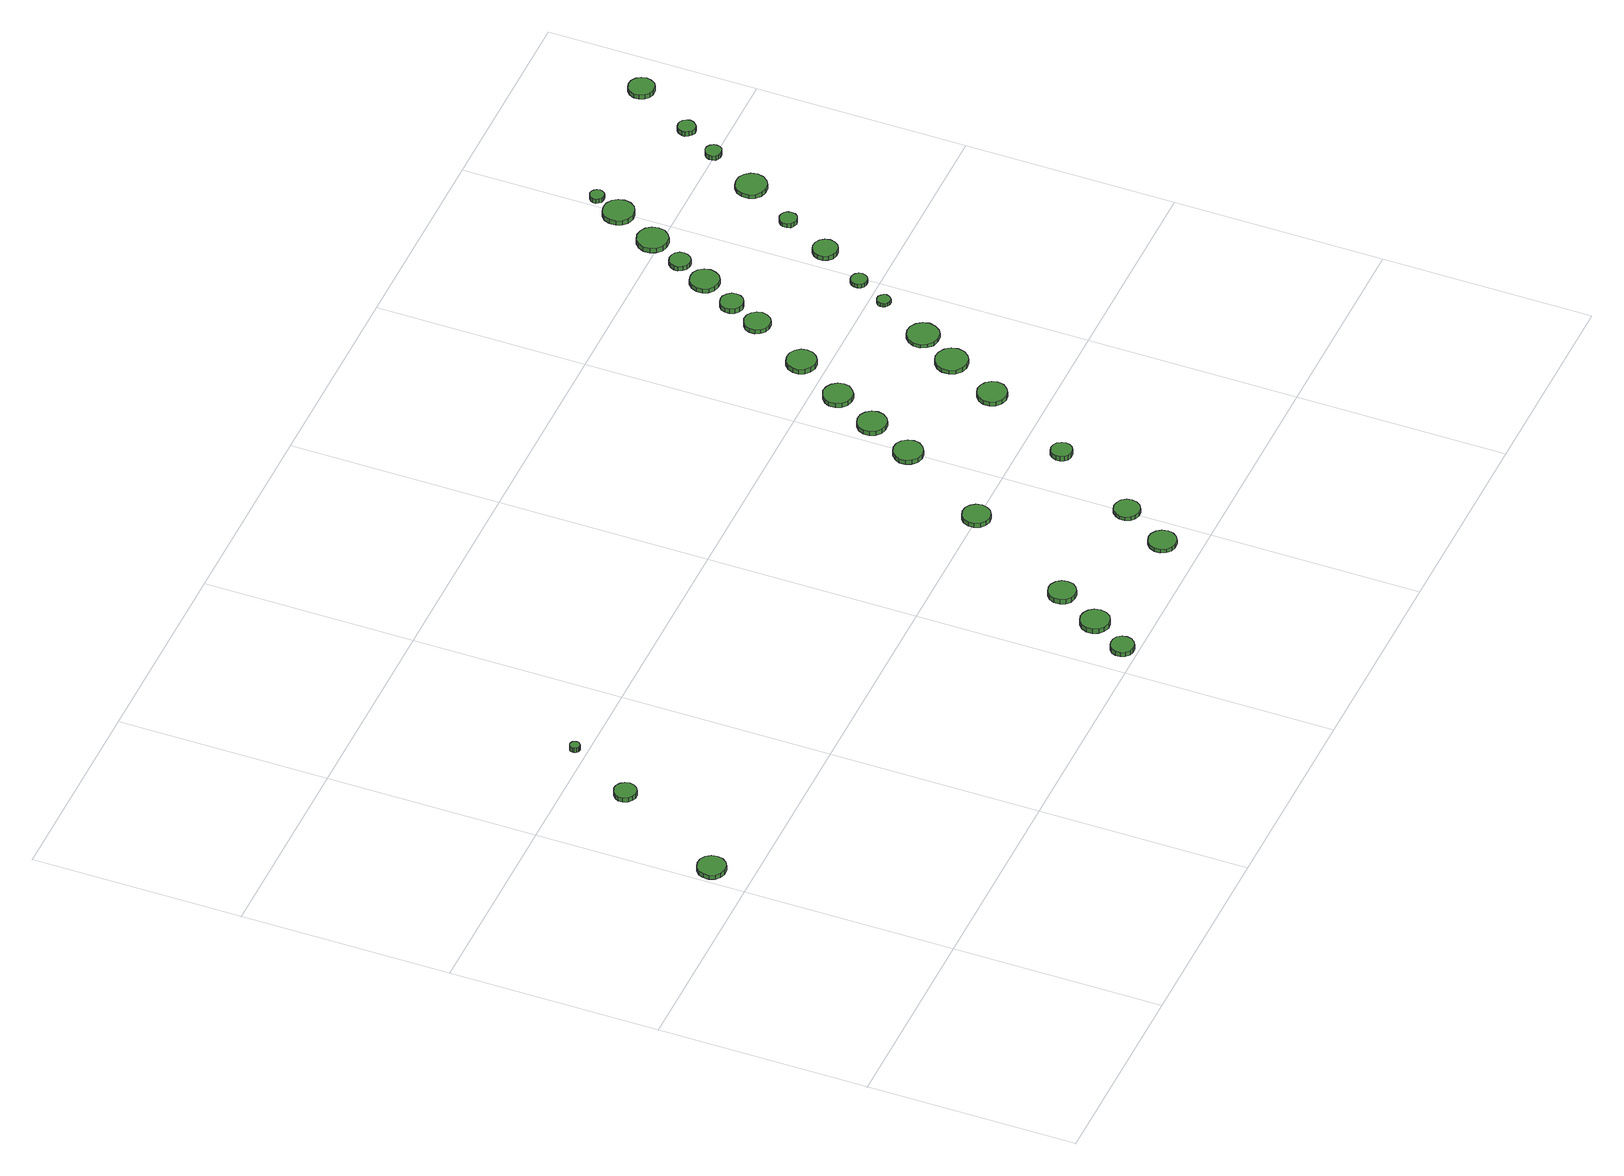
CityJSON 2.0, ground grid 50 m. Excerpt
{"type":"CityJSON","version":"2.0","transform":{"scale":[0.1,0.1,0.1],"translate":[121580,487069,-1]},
"CityObjects":{
"tree1":{"type":"SolitaryVegetationObject","attributes":{"function":"something"},"geometry":[{"type":"MultiSurface","lod":"1","boundaries":[[[0,1,2,3,4,5,6,7,8,9,10,11,12,13,14]],[[15,16,17,18,19,20,21,22,23,24,25,26,27,28,29]],[[0,29,28,1]],[[1,28,27,2]],[[2,27,26,3]],[[3,26,25,4]],[[4,25,24,5]],[[5,24,23,6]],[[6,23,22,7]],[[7,22,21,8]],[[8,21,20,9]],[[9,20,19,10]],[[10,19,18,11]],[[11,18,17,12]],[[12,17,16,13]],[[13,16,15,14]],[[14,15,29,0]]]}]},
"tree2":{"type":"SolitaryVegetationObject","attributes":{"function":"something"},"geometry":[{"type":"MultiSurface","lod":"1","boundaries":[[[30,31,32,33,34,35,36,37,38,39,40,41,42,43,44]],[[45,46,47,48,49,50,51,52,53,54,55,56,57,58,59]],[[30,59,58,31]],[[31,58,57,32]],[[32,57,56,33]],[[33,56,55,34]],[[34,55,54,35]],[[35,54,53,36]],[[36,53,52,37]],[[37,52,51,38]],[[38,51,50,39]],[[39,50,49,40]],[[40,49,48,41]],[[41,48,47,42]],[[42,47,46,43]],[[43,46,45,44]],[[44,45,59,30]]]}]},
"tree3":{"type":"SolitaryVegetationObject","attributes":{"function":"something"},"geometry":[{"type":"MultiSurface","lod":"1","boundaries":[[[60,61,62,63,64,65,66,67,68,69,70,71,72,73,74]],[[75,76,77,78,79,80,81,82,83,84,85,86,87,88,89]],[[60,89,88,61]],[[61,88,87,62]],[[62,87,86,63]],[[63,86,85,64]],[[64,85,84,65]],[[65,84,83,66]],[[66,83,82,67]],[[67,82,81,68]],[[68,81,80,69]],[[69,80,79,70]],[[70,79,78,71]],[[71,78,77,72]],[[72,77,76,73]],[[73,76,75,74]],[[74,75,89,60]]]}]},
"tree4":{"type":"SolitaryVegetationObject","attributes":{"function":"something"},"geometry":[{"type":"MultiSurface","lod":"1","boundaries":[[[90,91,92,93,94,95,96,97,98,99,100,101,102,103,104]],[[105,106,107,108,109,110,111,112,113,114,115,116,117,118,119]],[[90,119,118,91]],[[91,118,117,92]],[[92,117,116,93]],[[93,116,115,94]],[[94,115,114,95]],[[95,114,113,96]],[[96,113,112,97]],[[97,112,111,98]],[[98,111,110,99]],[[99,110,109,100]],[[100,109,108,101]],[[101,108,107,102]],[[102,107,106,103]],[[103,106,105,104]],[[104,105,119,90]]]}]},
"tree5":{"type":"SolitaryVegetationObject","attributes":{"function":"something"},"geometry":[{"type":"MultiSurface","lod":"1","boundaries":[[[120,121,122,123,124,125,126,127,128,129,130,131,132,133,134]],[[135,136,137,138,139,140,141,142,143,144,145,146,147,148,149]],[[120,149,148,121]],[[121,148,147,122]],[[122,147,146,123]],[[123,146,145,124]],[[124,145,144,125]],[[125,144,143,126]],[[126,143,142,127]],[[127,142,141,128]],[[128,141,140,129]],[[129,140,139,130]],[[130,139,138,131]],[[131,138,137,132]],[[132,137,136,133]],[[133,136,135,134]],[[134,135,149,120]]]}]},
"tree6":{"type":"SolitaryVegetationObject","attributes":{"function":"something"},"geometry":[{"type":"MultiSurface","lod":"1","boundaries":[[[150,151,152,153,154,155,156,157,158,159,160,161,162,163,164]],[[165,166,167,168,169,170,171,172,173,174,175,176,177,178,179]],[[150,179,178,151]],[[151,178,177,152]],[[152,177,176,153]],[[153,176,175,154]],[[154,175,174,155]],[[155,174,173,156]],[[156,173,172,157]],[[157,172,171,158]],[[158,171,170,159]],[[159,170,169,160]],[[160,169,168,161]],[[161,168,167,162]],[[162,167,166,163]],[[163,166,165,164]],[[164,165,179,150]]]}]},
"tree7":{"type":"SolitaryVegetationObject","attributes":{"function":"something"},"geometry":[{"type":"MultiSurface","lod":"1","boundaries":[[[180,181,182,183,184,185,186,187,188,189,190,191,192,193,194]],[[195,196,197,198,199,200,201,202,203,204,205,206,207,208,209]],[[180,209,208,181]],[[181,208,207,182]],[[182,207,206,183]],[[183,206,205,184]],[[184,205,204,185]],[[185,204,203,186]],[[186,203,202,187]],[[187,202,201,188]],[[188,201,200,189]],[[189,200,199,190]],[[190,199,198,191]],[[191,198,197,192]],[[192,197,196,193]],[[193,196,195,194]],[[194,195,209,180]]]}]},
"tree8":{"type":"SolitaryVegetationObject","attributes":{"function":"something"},"geometry":[{"type":"MultiSurface","lod":"1","boundaries":[[[210,211,212,213,214,215,216,217,218,219,220,221,222,223,224]],[[225,226,227,228,229,230,231,232,233,234,235,236,237,238,239]],[[210,239,238,211]],[[211,238,237,212]],[[212,237,236,213]],[[213,236,235,214]],[[214,235,234,215]],[[215,234,233,216]],[[216,233,232,217]],[[217,232,231,218]],[[218,231,230,219]],[[219,230,229,220]],[[220,229,228,221]],[[221,228,227,222]],[[222,227,226,223]],[[223,226,225,224]],[[224,225,239,210]]]}]},
"tree9":{"type":"SolitaryVegetationObject","attributes":{"function":"something"},"geometry":[{"type":"MultiSurface","lod":"1","boundaries":[[[240,241,242,243,244,245,246,247,248,249,250,251,252,253,254]],[[255,256,257,258,259,260,261,262,263,264,265,266,267,268,269]],[[240,269,268,241]],[[241,268,267,242]],[[242,267,266,243]],[[243,266,265,244]],[[244,265,264,245]],[[245,264,263,246]],[[246,263,262,247]],[[247,262,261,248]],[[248,261,260,249]],[[249,260,259,250]],[[250,259,258,251]],[[251,258,257,252]],[[252,257,256,253]],[[253,256,255,254]],[[254,255,269,240]]]}]},
"tree10":{"type":"SolitaryVegetationObject","attributes":{"function":"something"},"geometry":[{"type":"MultiSurface","lod":"1","boundaries":[[[270,271,272,273,274,275,276,277,278,279,280,281,282,283,284]],[[285,286,287,288,289,290,291,292,293,294,295,296,297,298,299]],[[270,299,298,271]],[[271,298,297,272]],[[272,297,296,273]],[[273,296,295,274]],[[274,295,294,275]],[[275,294,293,276]],[[276,293,292,277]],[[277,292,291,278]],[[278,291,290,279]],[[279,290,289,280]],[[280,289,288,281]],[[281,288,287,282]],[[282,287,286,283]],[[283,286,285,284]],[[284,285,299,270]]]}]},
"tree11":{"type":"SolitaryVegetationObject","attributes":{"function":"something"},"geometry":[{"type":"MultiSurface","lod":"1","boundaries":[[[300,301,302,303,304,305,306,307,308,309,310,311,312,313,314]],[[315,316,317,318,319,320,321,322,323,324,325,326,327,328,329]],[[300,329,328,301]],[[301,328,327,302]],[[302,327,326,303]],[[303,326,325,304]],[[304,325,324,305]],[[305,324,323,306]],[[306,323,322,307]],[[307,322,321,308]],[[308,321,320,309]],[[309,320,319,310]],[[310,319,318,311]],[[311,318,317,312]],[[312,317,316,313]],[[313,316,315,314]],[[314,315,329,300]]]}]},
"tree12":{"type":"SolitaryVegetationObject","attributes":{"function":"something"},"geometry":[{"type":"MultiSurface","lod":"1","boundaries":[[[330,331,332,333,334,335,336,337,338,339,340,341,342,343,344]],[[345,346,347,348,349,350,351,352,353,354,355,356,357,358,359]],[[330,359,358,331]],[[331,358,357,332]],[[332,357,356,333]],[[333,356,355,334]],[[334,355,354,335]],[[335,354,353,336]],[[336,353,352,337]],[[337,352,351,338]],[[338,351,350,339]],[[339,350,349,340]],[[340,349,348,341]],[[341,348,347,342]],[[342,347,346,343]],[[343,346,345,344]],[[344,345,359,330]]]}]},
"tree13":{"type":"SolitaryVegetationObject","attributes":{"function":"something"},"geometry":[{"type":"MultiSurface","lod":"1","boundaries":[[[360,361,362,363,364,365,366,367,368,369,370,371,372,373,374]],[[375,376,377,378,379,380,381,382,383,384,385,386,387,388,389]],[[360,389,388,361]],[[361,388,387,362]],[[362,387,386,363]],[[363,386,385,364]],[[364,385,384,365]],[[365,384,383,366]],[[366,383,382,367]],[[367,382,381,368]],[[368,381,380,369]],[[369,380,379,370]],[[370,379,378,371]],[[371,378,377,372]],[[372,377,376,373]],[[373,376,375,374]],[[374,375,389,360]]]}]},
"tree14":{"type":"SolitaryVegetationObject","attributes":{"function":"something"},"geometry":[{"type":"MultiSurface","lod":"1","boundaries":[[[390,391,392,393,394,395,396,397,398,399,400,401,402,403,404]],[[405,406,407,408,409,410,411,412,413,414,415,416,417,418,419]],[[390,419,418,391]],[[391,418,417,392]],[[392,417,416,393]],[[393,416,415,394]],[[394,415,414,395]],[[395,414,413,396]],[[396,413,412,397]],[[397,412,411,398]],[[398,411,410,399]],[[399,410,409,400]],[[400,409,408,401]],[[401,408,407,402]],[[402,407,406,403]],[[403,406,405,404]],[[404,405,419,390]]]}]},
"tree15":{"type":"SolitaryVegetationObject","attributes":{"function":"something"},"geometry":[{"type":"MultiSurface","lod":"1","boundaries":[[[420,421,422,423,424,425,426,427,428,429,430,431,432,433,434]],[[435,436,437,438,439,440,441,442,443,444,445,446,447,448,449]],[[420,449,448,421]],[[421,448,447,422]],[[422,447,446,423]],[[423,446,445,424]],[[424,445,444,425]],[[425,444,443,426]],[[426,443,442,427]],[[427,442,441,428]],[[428,441,440,429]],[[429,440,439,430]],[[430,439,438,431]],[[431,438,437,432]],[[432,437,436,433]],[[433,436,435,434]],[[434,435,449,420]]]}]},
"tree16":{"type":"SolitaryVegetationObject","attributes":{"function":"something"},"geometry":[{"type":"MultiSurface","lod":"1","boundaries":[[[450,451,452,453,454,455,456,457,458,459,460,461,462,463,464]],[[465,466,467,468,469,470,471,472,473,474,475,476,477,478,479]],[[450,479,478,451]],[[451,478,477,452]],[[452,477,476,453]],[[453,476,475,454]],[[454,475,474,455]],[[455,474,473,456]],[[456,473,472,457]],[[457,472,471,458]],[[458,471,470,459]],[[459,470,469,460]],[[460,469,468,461]],[[461,468,467,462]],[[462,467,466,463]],[[463,466,465,464]],[[464,465,479,450]]]}]},
"tree17":{"type":"SolitaryVegetationObject","attributes":{"function":"something"},"geometry":[{"type":"MultiSurface","lod":"1","boundaries":[[[480,481,482,483,484,485,486,487,488,489,490,491,492,493,494]],[[495,496,497,498,499,500,501,502,503,504,505,506,507,508,509]],[[480,509,508,481]],[[481,508,507,482]],[[482,507,506,483]],[[483,506,505,484]],[[484,505,504,485]],[[485,504,503,486]],[[486,503,502,487]],[[487,502,501,488]],[[488,501,500,489]],[[489,500,499,490]],[[490,499,498,491]],[[491,498,497,492]],[[492,497,496,493]],[[493,496,495,494]],[[494,495,509,480]]]}]},
"tree18":{"type":"SolitaryVegetationObject","attributes":{"function":"something"},"geometry":[{"type":"MultiSurface","lod":"1","boundaries":[[[510,511,512,513,514,515,516,517,518,519,520,521,522,523,524]],[[525,526,527,528,529,530,531,532,533,534,535,536,537,538,539]],[[510,539,538,511]],[[511,538,537,512]],[[512,537,536,513]],[[513,536,535,514]],[[514,535,534,515]],[[515,534,533,516]],[[516,533,532,517]],[[517,532,531,518]],[[518,531,530,519]],[[519,530,529,520]],[[520,529,528,521]],[[521,528,527,522]],[[522,527,526,523]],[[523,526,525,524]],[[524,525,539,510]]]}]},
"tree19":{"type":"SolitaryVegetationObject","attributes":{"function":"something"},"geometry":[{"type":"MultiSurface","lod":"1","boundaries":[[[540,541,542,543,544,545,546,547,548,549,550,551,552,553,554]],[[555,556,557,558,559,560,561,562,563,564,565,566,567,568,569]],[[540,569,568,541]],[[541,568,567,542]],[[542,567,566,543]],[[543,566,565,544]],[[544,565,564,545]],[[545,564,563,546]],[[546,563,562,547]],[[547,562,561,548]],[[548,561,560,549]],[[549,560,559,550]],[[550,559,558,551]],[[551,558,557,552]],[[552,557,556,553]],[[553,556,555,554]],[[554,555,569,540]]]}]},
"tree20":{"type":"SolitaryVegetationObject","attributes":{"function":"something"},"geometry":[{"type":"MultiSurface","lod":"1","boundaries":[[[570,571,572,573,574,575,576,577,578,579,580,581,582,583,584]],[[585,586,587,588,589,590,591,592,593,594,595,596,597,598,599]],[[570,599,598,571]],[[571,598,597,572]],[[572,597,596,573]],[[573,596,595,574]],[[574,595,594,575]],[[575,594,593,576]],[[576,593,592,577]],[[577,592,591,578]],[[578,591,590,579]],[[579,590,589,580]],[[580,589,588,581]],[[581,588,587,582]],[[582,587,586,583]],[[583,586,585,584]],[[584,585,599,570]]]}]},
"tree21":{"type":"SolitaryVegetationObject","attributes":{"function":"something"},"geometry":[{"type":"MultiSurface","lod":"1","boundaries":[[[600,601,602,603,604,605,606,607,608,609,610,611,612,613,614]],[[615,616,617,618,619,620,621,622,623,624,625,626,627,628,629]],[[600,629,628,601]],[[601,628,627,602]],[[602,627,626,603]],[[603,626,625,604]],[[604,625,624,605]],[[605,624,623,606]],[[606,623,622,607]],[[607,622,621,608]],[[608,621,620,609]],[[609,620,619,610]],[[610,619,618,611]],[[611,618,617,612]],[[612,617,616,613]],[[613,616,615,614]],[[614,615,629,600]]]}]},
"tree22":{"type":"SolitaryVegetationObject","attributes":{"function":"something"},"geometry":[{"type":"MultiSurface","lod":"1","boundaries":[[[630,631,632,633,634,635,636,637,638,639,640,641,642,643,644]],[[645,646,647,648,649,650,651,652,653,654,655,656,657,658,659]],[[630,659,658,631]],[[631,658,657,632]],[[632,657,656,633]],[[633,656,655,634]],[[634,655,654,635]],[[635,654,653,636]],[[636,653,652,637]],[[637,652,651,638]],[[638,651,650,639]],[[639,650,649,640]],[[640,649,648,641]],[[641,648,647,642]],[[642,647,646,643]],[[643,646,645,644]],[[644,645,659,630]]]}]},
"tree23":{"type":"SolitaryVegetationObject","attributes":{"function":"something"},"geometry":[{"type":"MultiSurface","lod":"1","boundaries":[[[660,661,662,663,664,665,666,667,668,669,670,671,672,673,674]],[[675,676,677,678,679,680,681,682,683,684,685,686,687,688,689]],[[660,689,688,661]],[[661,688,687,662]],[[662,687,686,663]],[[663,686,685,664]],[[664,685,684,665]],[[665,684,683,666]],[[666,683,682,667]],[[667,682,681,668]],[[668,681,680,669]],[[669,680,679,670]],[[670,679,678,671]],[[671,678,677,672]],[[672,677,676,673]],[[673,676,675,674]],[[674,675,689,660]]]}]},
"tree24":{"type":"SolitaryVegetationObject","attributes":{"function":"something"},"geometry":[{"type":"MultiSurface","lod":"1","boundaries":[[[690,691,692,693,694,695,696,697,698,699,700,701,702,703,704]],[[705,706,707,708,709,710,711,712,713,714,715,716,717,718,719]],[[690,719,718,691]],[[691,718,717,692]],[[692,717,716,693]],[[693,716,715,694]],[[694,715,714,695]],[[695,714,713,696]],[[696,713,712,697]],[[697,712,711,698]],[[698,711,710,699]],[[699,710,709,700]],[[700,709,708,701]],[[701,708,707,702]],[[702,707,706,703]],[[703,706,705,704]],[[704,705,719,690]]]}]},
"tree25":{"type":"SolitaryVegetationObject","attributes":{"function":"something"},"geometry":[{"type":"MultiSurface","lod":"1","boundaries":[[[720,721,722,723,724,725,726,727,728,729,730,731,732,733,734]],[[735,736,737,738,739,740,741,742,743,744,745,746,747,748,749]],[[720,749,748,721]],[[721,748,747,722]],[[722,747,746,723]],[[723,746,745,724]],[[724,745,744,725]],[[725,744,743,726]],[[726,743,742,727]],[[727,742,741,728]],[[728,741,740,729]],[[729,740,739,730]],[[730,739,738,731]],[[731,738,737,732]],[[732,737,736,733]],[[733,736,735,734]],[[734,735,749,720]]]}]},
"tree26":{"type":"SolitaryVegetationObject","attributes":{"function":"something"},"geometry":[{"type":"MultiSurface","lod":"1","boundaries":[[[750,751,752,753,754,755,756,757,758,759,760,761,762,763,764]],[[765,766,767,768,769,770,771,772,773,774,775,776,777,778,779]],[[750,779,778,751]],[[751,778,777,752]],[[752,777,776,753]],[[753,776,775,754]],[[754,775,774,755]],[[755,774,773,756]],[[756,773,772,757]],[[757,772,771,758]],[[758,771,770,759]],[[759,770,769,760]],[[760,769,768,761]],[[761,768,767,762]],[[762,767,766,763]],[[763,766,765,764]],[[764,765,779,750]]]}]},
"tree27":{"type":"SolitaryVegetationObject","attributes":{"function":"something"},"geometry":[{"type":"MultiSurface","lod":"1","boundaries":[[[780,781,782,783,784,785,786,787,788,789,790,791,792,793,794]],[[795,796,797,798,799,800,801,802,803,804,805,806,807,808,809]],[[780,809,808,781]],[[781,808,807,782]],[[782,807,806,783]],[[783,806,805,784]],[[784,805,804,785]],[[785,804,803,786]],[[786,803,802,787]],[[787,802,801,788]],[[788,801,800,789]],[[789,800,799,790]],[[790,799,798,791]],[[791,798,797,792]],[[792,797,796,793]],[[793,796,795,794]],[[794,795,809,780]]]}]},
"tree28":{"type":"SolitaryVegetationObject","attributes":{"function":"something"},"geometry":[{"type":"MultiSurface","lod":"1","boundaries":[[[810,811,812,813,814,815,816,817,818,819,820,821,822,823,824]],[[825,826,827,828,829,830,831,832,833,834,835,836,837,838,839]],[[810,839,838,811]],[[811,838,837,812]],[[812,837,836,813]],[[813,836,835,814]],[[814,835,834,815]],[[815,834,833,816]],[[816,833,832,817]],[[817,832,831,818]],[[818,831,830,819]],[[819,830,829,820]],[[820,829,828,821]],[[821,828,827,822]],[[822,827,826,823]],[[823,826,825,824]],[[824,825,839,810]]]}]},
"tree29":{"type":"SolitaryVegetationObject","attributes":{"function":"something"},"geometry":[{"type":"MultiSurface","lod":"1","boundaries":[[[840,841,842,843,844,845,846,847,848,849,850,851,852,853,854]],[[855,856,857,858,859,860,861,862,863,864,865,866,867,868,869]],[[840,869,868,841]],[[841,868,867,842]],[[842,867,866,843]],[[843,866,865,844]],[[844,865,864,845]],[[845,864,863,846]],[[846,863,862,847]],[[847,862,861,848]],[[848,861,860,849]],[[849,860,859,850]],[[850,859,858,851]],[[851,858,857,852]],[[852,857,856,853]],[[853,856,855,854]],[[854,855,869,840]]]}]},
"tree30":{"type":"SolitaryVegetationObject","attributes":{"function":"something"},"geometry":[{"type":"MultiSurface","lod":"1","boundaries":[[[870,871,872,873,874,875,876,877,878,879,880,881,882,883,884]],[[885,886,887,888,889,890,891,892,893,894,895,896,897,898,899]],[[870,899,898,871]],[[871,898,897,872]],[[872,897,896,873]],[[873,896,895,874]],[[874,895,894,875]],[[875,894,893,876]],[[876,893,892,877]],[[877,892,891,878]],[[878,891,890,879]],[[879,890,889,880]],[[880,889,888,881]],[[881,888,887,882]],[[882,887,886,883]],[[883,886,885,884]],[[884,885,899,870]]]}]},
"tree31":{"type":"SolitaryVegetationObject","attributes":{"function":"something"},"geometry":[{"type":"MultiSurface","lod":"1","boundaries":[[[900,901,902,903,904,905,906,907,908,909,910,911,912,913,914]],[[915,916,917,918,919,920,921,922,923,924,925,926,927,928,929]],[[900,929,928,901]],[[901,928,927,902]],[[902,927,926,903]],[[903,926,925,904]],[[904,925,924,905]],[[905,924,923,906]],[[906,923,922,907]],[[907,922,921,908]],[[908,921,920,909]],[[909,920,919,910]],[[910,919,918,911]],[[911,918,917,912]],[[912,917,916,913]],[[913,916,915,914]],[[914,915,929,900]]]}]},
"tree32":{"type":"SolitaryVegetationObject","attributes":{"function":"something"},"geometry":[{"type":"MultiSurface","lod":"1","boundaries":[[[930,931,932,933,934,935,936,937,938,939,940,941,942,943,944]],[[945,946,947,948,949,950,951,952,953,954,955,956,957,958,959]],[[930,959,958,931]],[[931,958,957,932]],[[932,957,956,933]],[[933,956,955,934]],[[934,955,954,935]],[[935,954,953,936]],[[936,953,952,937]],[[937,952,951,938]],[[938,951,950,939]],[[939,950,949,940]],[[940,949,948,941]],[[941,948,947,942]],[[942,947,946,943]],[[943,946,945,944]],[[944,945,959,930]]]}]}
},
"vertices":[
[76,596,18],[73,610,18],[65,621,18],[53,628,18],[39,629,18],[26,625,18],[15,616,18],[10,603,18],[10,589,18],[15,576,18],[26,567,18],[39,563,18],[53,564,18],[65,571,18],[73,582,18],[73,582,6],[65,571,6],[53,564,6],[39,563,6],[26,567,6],[15,576,6],[10,589,6],[10,603,6],[15,616,6],[26,625,6],[39,629,6],[53,628,6],[65,621,6],[73,610,6],[76,596,6],
[223,867,24],[220,877,24],[214,886,24],[204,892,24],[193,893,24],[183,889,24],[175,882,24],[170,872,24],[170,861,24],[175,851,24],[183,844,24],[193,840,24],[204,841,24],[214,847,24],[220,856,24],[220,856,12],[214,847,12],[204,841,12],[193,840,12],[183,844,12],[175,851,12],[170,861,12],[170,872,12],[175,882,12],[183,889,12],[193,893,12],[204,892,12],[214,886,12],[220,877,12],[223,867,12],
[300,1025,30],[299,1030,30],[296,1034,30],[292,1036,30],[287,1037,30],[283,1035,30],[279,1032,30],[277,1027,30],[277,1023,30],[279,1018,30],[283,1015,30],[287,1013,30],[292,1014,30],[296,1016,30],[299,1020,30],[299,1020,17],[296,1016,17],[292,1014,17],[287,1013,17],[283,1015,17],[279,1018,17],[277,1023,17],[277,1027,17],[279,1032,17],[283,1035,17],[287,1037,17],[292,1036,17],[296,1034,17],[299,1030,17],[300,1025,17],
[1100,36,20],[1098,47,20],[1091,57,20],[1081,62,20],[1070,63,20],[1059,60,20],[1050,52,20],[1046,42,20],[1046,30,20],[1050,20,20],[1059,12,20],[1070,9,20],[1081,10,20],[1091,16,20],[1098,25,20],[1098,25,7],[1091,16,7],[1081,10,7],[1070,9,7],[1059,12,7],[1050,20,7],[1046,30,7],[1046,42,7],[1050,52,7],[1059,60,7],[1070,63,7],[1081,62,7],[1091,57,7],[1098,47,7],[1100,36,7],
[1162,125,19],[1159,139,19],[1151,150,19],[1139,157,19],[1125,159,19],[1111,154,19],[1101,145,19],[1095,132,19],[1095,118,19],[1101,105,19],[1111,95,19],[1125,91,19],[1139,92,19],[1151,99,19],[1159,111,19],[1159,111,6],[1151,99,6],[1139,92,6],[1125,91,6],[1111,95,6],[1101,105,6],[1095,118,6],[1095,132,6],[1101,145,6],[1111,154,6],[1125,159,6],[1139,157,6],[1151,150,6],[1159,139,6],[1162,125,6],
[1222,229,19],[1220,242,19],[1212,253,19],[1200,260,19],[1187,261,19],[1174,257,19],[1164,248,19],[1159,236,19],[1159,222,19],[1164,210,19],[1174,201,19],[1187,197,19],[1200,198,19],[1212,205,19],[1220,216,19],[1220,216,6],[1212,205,6],[1200,198,6],[1187,197,6],[1174,201,6],[1164,210,6],[1159,222,6],[1159,236,6],[1164,248,6],[1174,257,6],[1187,261,6],[1200,260,6],[1212,253,6],[1220,242,6],[1222,229,6],
[1468,89,15],[1465,103,15],[1457,114,15],[1445,121,15],[1432,122,15],[1419,118,15],[1409,109,15],[1403,96,15],[1403,82,15],[1409,70,15],[1419,61,15],[1432,57,15],[1445,58,15],[1457,65,15],[1465,76,15],[1465,76,5],[1457,65,5],[1445,58,5],[1432,57,5],[1419,61,5],[1409,70,5],[1403,82,5],[1403,96,5],[1409,109,5],[1419,118,5],[1432,122,5],[1445,121,5],[1457,114,5],[1465,103,5],[1468,89,5],
[1384,500,22],[1381,514,22],[1373,525,22],[1362,532,22],[1348,533,22],[1335,529,22],[1325,520,22],[1319,507,22],[1319,494,22],[1325,481,22],[1335,472,22],[1348,468,22],[1362,469,22],[1373,476,22],[1381,487,22],[1381,487,10],[1373,476,10],[1362,469,10],[1348,468,10],[1335,472,10],[1325,481,10],[1319,494,10],[1319,507,10],[1325,520,10],[1335,529,10],[1348,533,10],[1362,532,10],[1373,525,10],[1381,514,10],[1384,500,10],
[1534,202,15],[1531,215,15],[1524,225,15],[1513,231,15],[1500,233,15],[1488,229,15],[1479,220,15],[1473,209,15],[1473,196,15],[1479,184,15],[1488,176,15],[1500,172,15],[1513,173,15],[1524,180,15],[1531,190,15],[1531,190,5],[1524,180,5],[1513,173,5],[1500,172,5],[1488,176,5],[1479,184,5],[1473,196,5],[1473,209,5],[1479,220,5],[1488,229,5],[1500,233,5],[1513,231,5],[1524,225,5],[1531,215,5],[1534,202,5],
[1524,721,24],[1521,735,24],[1512,747,24],[1500,754,24],[1486,755,24],[1472,751,24],[1461,741,24],[1455,728,24],[1455,714,24],[1461,701,24],[1472,691,24],[1486,686,24],[1500,688,24],[1512,695,24],[1521,707,24],[1521,707,12],[1512,695,12],[1500,688,12],[1486,686,12],[1472,691,12],[1461,701,12],[1455,714,12],[1455,728,12],[1461,741,12],[1472,751,12],[1486,755,12],[1500,754,12],[1512,747,12],[1521,735,12],[1524,721,12],
[1645,407,24],[1643,417,24],[1637,426,24],[1628,431,24],[1618,432,24],[1608,429,24],[1601,422,24],[1597,412,24],[1597,402,24],[1601,393,24],[1608,386,24],[1618,383,24],[1628,384,24],[1637,389,24],[1643,397,24],[1643,397,11],[1637,389,11],[1628,384,11],[1618,383,11],[1608,386,11],[1601,393,11],[1597,402,11],[1597,412,11],[1601,422,11],[1608,429,11],[1618,432,11],[1628,431,11],[1637,426,11],[1643,417,11],[1645,407,11],
[1588,834,19],[1585,848,19],[1576,860,19],[1564,867,19],[1550,868,19],[1536,864,19],[1525,854,19],[1519,841,19],[1519,827,19],[1525,814,19],[1536,804,19],[1550,800,19],[1564,801,19],[1576,808,19],[1585,820,19],[1585,820,7],[1576,808,7],[1564,801,7],[1550,800,7],[1536,804,7],[1525,814,7],[1519,827,7],[1519,841,7],[1525,854,7],[1536,864,7],[1550,868,7],[1564,867,7],[1576,860,7],[1585,848,7],[1588,834,7],
[1648,940,17],[1645,954,17],[1636,966,17],[1624,973,17],[1610,975,17],[1596,970,17],[1585,961,17],[1579,948,17],[1579,933,17],[1585,920,17],[1596,910,17],[1610,906,17],[1624,907,17],[1636,915,17],[1645,926,17],[1645,926,5],[1636,915,5],[1624,907,5],[1610,906,5],[1596,910,5],[1585,920,5],[1579,933,5],[1579,948,5],[1585,961,5],[1596,970,5],[1610,975,5],[1624,973,5],[1636,966,5],[1645,954,5],[1648,940,5],
[1776,624,24],[1773,638,24],[1764,649,24],[1752,656,24],[1738,658,24],[1724,654,24],[1713,644,24],[1707,631,24],[1707,616,24],[1713,603,24],[1724,594,24],[1738,589,24],[1752,591,24],[1764,598,24],[1773,609,24],[1773,609,12],[1764,598,12],[1752,591,12],[1738,589,12],[1724,594,12],[1713,603,12],[1707,616,12],[1707,631,12],[1713,644,12],[1724,654,12],[1738,658,12],[1752,656,12],[1764,649,12],[1773,638,12],[1776,624,12],
[1721,1058,18],[1718,1072,18],[1709,1084,18],[1697,1091,18],[1683,1092,18],[1669,1088,18],[1658,1078,18],[1652,1065,18],[1652,1051,18],[1658,1038,18],[1669,1028,18],[1683,1023,18],[1697,1025,18],[1709,1032,18],[1718,1044,18],[1718,1044,5],[1709,1032,5],[1697,1025,5],[1683,1023,5],[1669,1028,5],[1658,1038,5],[1652,1051,5],[1652,1065,5],[1658,1078,5],[1669,1088,5],[1683,1092,5],[1697,1091,5],[1709,1084,5],[1718,1072,5],[1721,1058,5],
[1853,751,17],[1850,767,17],[1840,779,17],[1827,787,17],[1811,789,17],[1796,784,17],[1784,773,17],[1778,759,17],[1778,743,17],[1784,729,17],[1796,718,17],[1811,713,17],[1827,715,17],[1840,723,17],[1850,735,17],[1850,735,6],[1840,723,6],[1827,715,6],[1811,713,6],[1796,718,6],[1784,729,6],[1778,743,6],[1778,759,6],[1784,773,6],[1796,784,6],[1811,789,6],[1827,787,6],[1840,779,6],[1850,767,6],[1853,751,6],
[1910,843,15],[1906,858,15],[1897,871,15],[1884,879,15],[1868,880,15],[1853,876,15],[1842,865,15],[1835,851,15],[1835,835,15],[1842,821,15],[1853,810,15],[1868,806,15],[1884,807,15],[1897,815,15],[1906,828,15],[1906,828,6],[1897,815,6],[1884,807,6],[1868,806,6],[1853,810,6],[1842,821,6],[1835,835,6],[1835,851,6],[1842,865,6],[1853,876,6],[1868,880,6],[1884,879,6],[1897,871,6],[1906,858,6],[1910,843,6],
[1801,1199,16],[1798,1211,16],[1791,1221,16],[1780,1228,16],[1767,1229,16],[1755,1225,16],[1745,1217,16],[1740,1205,16],[1740,1192,16],[1745,1181,16],[1755,1172,16],[1767,1168,16],[1780,1169,16],[1791,1176,16],[1798,1186,16],[1798,1186,5],[1791,1176,5],[1780,1169,5],[1767,1168,5],[1755,1172,5],[1745,1181,5],[1740,1192,5],[1740,1205,5],[1745,1217,5],[1755,1225,5],[1767,1229,5],[1780,1228,5],[1791,1221,5],[1798,1211,5],[1801,1199,5],
[1835,1275,18],[1833,1286,18],[1826,1295,18],[1816,1301,18],[1805,1302,18],[1795,1298,18],[1786,1291,18],[1782,1281,18],[1782,1270,18],[1786,1259,18],[1795,1252,18],[1805,1248,18],[1816,1250,18],[1826,1255,18],[1833,1264,18],[1833,1264,5],[1826,1255,5],[1816,1250,5],[1805,1248,5],[1795,1252,5],[1786,1259,5],[1782,1270,5],[1782,1281,5],[1786,1291,5],[1795,1298,5],[1805,1302,5],[1816,1301,5],[1826,1295,5],[1833,1286,5],[1835,1275,5],
[1961,967,16],[1959,973,16],[1955,979,16],[1950,982,16],[1943,983,16],[1937,981,16],[1932,976,16],[1930,970,16],[1930,964,16],[1932,958,16],[1937,954,16],[1943,952,16],[1950,952,16],[1955,956,16],[1959,961,16],[1959,961,6],[1955,956,6],[1950,952,6],[1943,952,6],[1937,954,6],[1932,958,6],[1930,964,6],[1930,970,6],[1932,976,6],[1937,981,6],[1943,983,6],[1950,982,6],[1955,979,6],[1959,973,6],[1961,967,6],
[1889,1359,17],[1886,1373,17],[1878,1385,17],[1866,1392,17],[1852,1393,17],[1838,1389,17],[1828,1379,17],[1822,1366,17],[1822,1352,17],[1828,1339,17],[1838,1330,17],[1852,1326,17],[1866,1327,17],[1878,1334,17],[1886,1346,17],[1886,1346,5],[1878,1334,5],[1866,1327,5],[1852,1326,5],[1838,1330,5],[1828,1339,5],[1822,1352,5],[1822,1366,5],[1828,1379,5],[1838,1389,5],[1852,1393,5],[1866,1392,5],[1878,1385,5],[1886,1373,5],[1889,1359,5],
[2007,1044,16],[2005,1052,16],[2000,1058,16],[1993,1062,16],[1985,1063,16],[1977,1061,16],[1971,1055,16],[1968,1048,16],[1968,1040,16],[1971,1032,16],[1977,1027,16],[1985,1024,16],[1993,1025,16],[2000,1029,16],[2005,1036,16],[2005,1036,6],[2000,1029,6],[1993,1025,6],[1985,1024,6],[1977,1027,6],[1971,1032,6],[1968,1040,6],[1968,1048,6],[1971,1055,6],[1977,1061,6],[1985,1063,6],[1993,1062,6],[2000,1058,6],[2005,1052,6],[2007,1044,6],
[1919,1435,17],[1917,1445,17],[1911,1453,17],[1902,1458,17],[1892,1459,17],[1882,1456,17],[1875,1449,17],[1870,1440,17],[1870,1430,17],[1875,1420,17],[1882,1414,17],[1892,1410,17],[1902,1411,17],[1911,1417,17],[1917,1425,17],[1917,1425,5],[1911,1417,5],[1902,1411,5],[1892,1410,5],[1882,1414,5],[1875,1420,5],[1870,1430,5],[1870,1440,5],[1875,1449,5],[1882,1456,5],[1892,1459,5],[1902,1458,5],[1911,1453,5],[1917,1445,5],[1919,1435,5],
[1973,1518,19],[1970,1533,19],[1961,1545,19],[1948,1552,19],[1933,1554,19],[1918,1549,19],[1907,1539,19],[1901,1525,19],[1901,1510,19],[1907,1497,19],[1918,1486,19],[1933,1482,19],[1948,1483,19],[1961,1491,19],[1970,1503,19],[1970,1503,6],[1961,1491,6],[1948,1483,6],[1933,1482,6],[1918,1486,6],[1907,1497,6],[1901,1510,6],[1901,1525,6],[1907,1539,6],[1918,1549,6],[1933,1554,6],[1948,1552,6],[1961,1545,6],[1970,1533,6],[1973,1518,6],
[2083,1152,17],[2080,1164,17],[2073,1174,17],[2062,1180,17],[2050,1181,17],[2039,1178,17],[2030,1169,17],[2025,1158,17],[2025,1146,17],[2030,1135,17],[2039,1127,17],[2050,1123,17],[2062,1124,17],[2073,1130,17],[2080,1140,17],[2080,1140,5],[2073,1130,5],[2062,1124,5],[2050,1123,5],[2039,1127,5],[2030,1135,5],[2025,1146,5],[2025,1158,5],[2030,1169,5],[2039,1178,5],[2050,1181,5],[2062,1180,5],[2073,1174,5],[2080,1164,5],[2083,1152,5],
[2029,1622,20],[2026,1637,20],[2017,1649,20],[2004,1657,20],[1989,1658,20],[1974,1654,20],[1963,1644,20],[1957,1630,20],[1957,1615,20],[1963,1601,20],[1974,1591,20],[1989,1586,20],[2004,1588,20],[2017,1595,20],[2026,1607,20],[2026,1607,7],[2017,1595,7],[2004,1588,7],[1989,1586,7],[1974,1591,7],[1963,1601,7],[1957,1615,7],[1957,1630,7],[1963,1644,7],[1974,1654,7],[1989,1658,7],[2004,1657,7],[2017,1649,7],[2026,1637,7],[2029,1622,7],
[2136,1266,16],[2135,1275,16],[2130,1282,16],[2122,1286,16],[2114,1287,16],[2106,1284,16],[2099,1278,16],[2096,1271,16],[2096,1262,16],[2099,1254,16],[2106,1249,16],[2114,1246,16],[2122,1247,16],[2130,1251,16],[2135,1258,16],[2135,1258,5],[2130,1251,5],[2122,1247,5],[2114,1246,5],[2106,1249,5],[2099,1254,5],[2096,1262,5],[2096,1271,5],[2099,1278,5],[2106,1284,5],[2114,1287,5],[2122,1286,5],[2130,1282,5],[2135,1275,5],[2136,1266,5],
[2040,1686,20],[2038,1693,20],[2034,1699,20],[2029,1702,20],[2022,1703,20],[2015,1701,20],[2010,1696,20],[2007,1690,20],[2007,1683,20],[2010,1677,20],[2015,1672,20],[2022,1670,20],[2029,1671,20],[2034,1674,20],[2038,1680,20],[2038,1680,8],[2034,1674,8],[2029,1671,8],[2022,1670,8],[2015,1672,8],[2010,1677,8],[2007,1683,8],[2007,1690,8],[2010,1696,8],[2015,1701,8],[2022,1703,8],[2029,1702,8],[2034,1699,8],[2038,1693,8],[2040,1686,8],
[2226,1385,17],[2222,1400,17],[2213,1412,17],[2200,1420,17],[2185,1421,17],[2171,1417,17],[2159,1406,17],[2153,1393,17],[2153,1377,17],[2159,1363,17],[2171,1353,17],[2185,1349,17],[2200,1350,17],[2213,1358,17],[2222,1370,17],[2222,1370,6],[2213,1358,6],[2200,1350,6],[2185,1349,6],[2171,1353,6],[2159,1363,6],[2153,1377,6],[2153,1393,6],[2159,1406,6],[2171,1417,6],[2185,1421,6],[2200,1420,6],[2213,1412,6],[2222,1400,6],[2226,1385,6],
[2278,1505,19],[2277,1512,19],[2272,1519,19],[2265,1523,19],[2257,1524,19],[2250,1521,19],[2244,1516,19],[2241,1509,19],[2241,1501,19],[2244,1493,19],[2250,1488,19],[2257,1486,19],[2265,1487,19],[2272,1490,19],[2277,1497,19],[2277,1497,6],[2272,1490,6],[2265,1487,6],[2257,1486,6],[2250,1488,6],[2244,1493,6],[2241,1501,6],[2241,1509,6],[2244,1516,6],[2250,1521,6],[2257,1524,6],[2265,1523,6],[2272,1519,6],[2277,1512,6],[2278,1505,6],
[2331,1590,21],[2329,1598,21],[2324,1605,21],[2317,1610,21],[2308,1610,21],[2300,1608,21],[2294,1602,21],[2290,1594,21],[2290,1586,21],[2294,1578,21],[2300,1572,21],[2308,1569,21],[2317,1570,21],[2324,1575,21],[2329,1582,21],[2329,1582,8],[2324,1575,8],[2317,1570,8],[2308,1569,8],[2300,1572,8],[2294,1578,8],[2290,1586,8],[2290,1594,8],[2294,1602,8],[2300,1608,8],[2308,1610,8],[2317,1610,8],[2324,1605,8],[2329,1598,8],[2331,1590,8],
[2422,1732,24],[2419,1744,24],[2412,1754,24],[2401,1761,24],[2388,1762,24],[2376,1758,24],[2367,1750,24],[2362,1738,24],[2362,1726,24],[2367,1714,24],[2376,1706,24],[2388,1702,24],[2401,1703,24],[2412,1709,24],[2419,1720,24],[2419,1720,12],[2412,1709,12],[2401,1703,12],[2388,1702,12],[2376,1706,12],[2367,1714,12],[2362,1726,12],[2362,1738,12],[2367,1750,12],[2376,1758,12],[2388,1762,12],[2401,1761,12],[2412,1754,12],[2419,1744,12],[2422,1732,12]
]}
